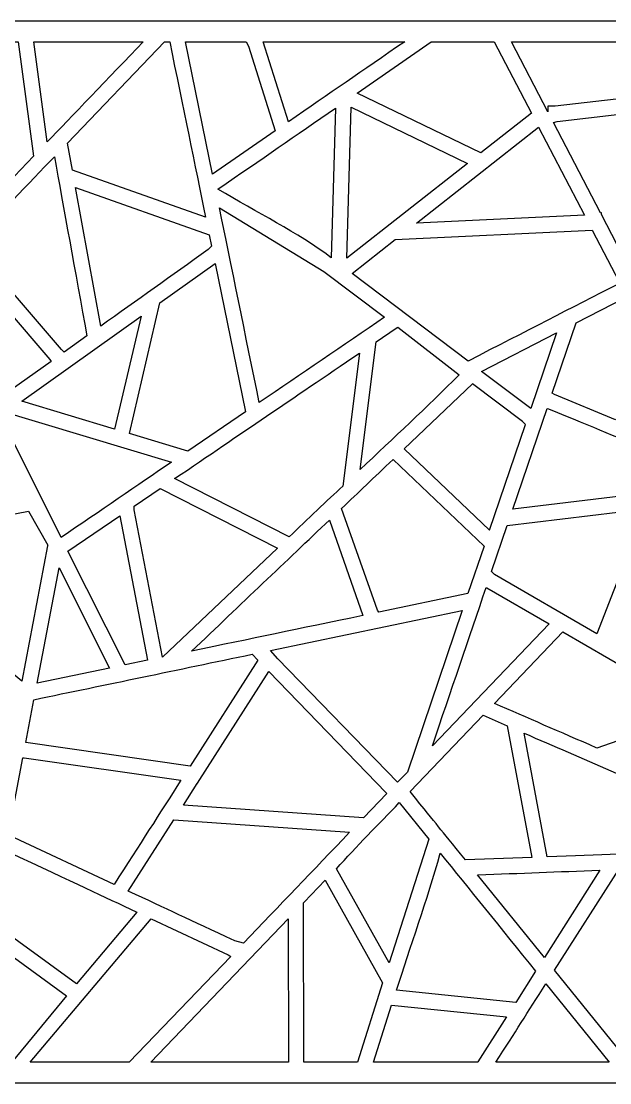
# Model space of a CAD drawing. Header units: centimetres. Extents: x 15 to 26.5, y 3.4 to 9.
# Drawn here: x 20.11 to 23.24, y 3.37 to 9 of the extents above; entities that cross this region are included whole.
import ezdxf

# ---------------------------------------------------------------- set-up
doc = ezdxf.new("R2010")
doc.units = ezdxf.units.CM
doc.header["$MEASUREMENT"] = 0
doc.layers.add('layer 1', color=7, linetype='Continuous')

msp = doc.modelspace()

# ---------------------------------------------------------------- linework, layer by layer
at = {"layer": 'layer 1', "color": 250}
for points, knots in [([(14.98934, 3.3671), (14.98934, 3.3671), (14.98934, 9.00077), (14.98934, 9.00077), (14.98934, 9.00077), (18.78218, 9.00077), (22.55751, 9.00077), (26.51524, 9.00077), (26.51524, 9.00077), (26.51524, 7.07866), (26.51524, 5.32036), (26.51524, 3.3671), (26.51524, 3.3671), (22.71781, 3.3671), (18.88124, 3.3671), (14.98934, 3.3671)], [0, 0, 0, 0, 0.2, 0.2, 0.2, 0.2, 0.4, 0.4, 0.4, 0.4, 0.6, 0.6, 0.6, 0.6, 1, 1, 1, 1]), ([(19.4787, 8.89191), (19.74892, 8.56972), (19.825, 8.47901), (20.07754, 8.17792), (20.07754, 8.17792), (20.07754, 8.17792), (20.1797, 8.28457), (20.1797, 8.28457), (20.1797, 8.28457), (20.1797, 8.28457), (20.0982, 8.89191), (20.0982, 8.89191), (20.0982, 8.89191), (20.0982, 8.89191), (19.4787, 8.89191), (19.4787, 8.89191)], [0, 0, 0, 0, 0.2, 0.2, 0.2, 0.2, 0.4, 0.4, 0.4, 0.4, 0.6, 0.6, 0.6, 0.6, 1, 1, 1, 1]), ([(20.18123, 8.89191), (20.18123, 8.89191), (20.25233, 8.3604), (20.25233, 8.3604), (20.25233, 8.3604), (20.37292, 8.48628), (20.58276, 8.70535), (20.76147, 8.89191), (20.76147, 8.89191), (20.76147, 8.89191), (20.18123, 8.89191), (20.18123, 8.89191)], [0, 0, 0, 0, 0.25, 0.25, 0.25, 0.25, 0.5, 0.5, 0.5, 0.5, 1, 1, 1, 1]), ([(20.87389, 8.89191), (20.87389, 8.89191), (20.35945, 8.35419), (20.35945, 8.35419), (20.35945, 8.35419), (20.35945, 8.35419), (20.38554, 8.21083), (20.38554, 8.21083), (20.38554, 8.21083), (20.38554, 8.21083), (21.0928, 7.96121), (21.0928, 7.96121), (21.0928, 7.96121), (21.03675, 8.23461), (20.9735, 8.54311), (20.90199, 8.89191), (20.90199, 8.89191), (20.90199, 8.89191), (20.87389, 8.89191), (20.87389, 8.89191)], [0, 0, 0, 0, 0.1666667, 0.1666667, 0.1666667, 0.1666667, 0.3333333, 0.3333333, 0.3333333, 0.3333333, 0.5, 0.5, 0.5, 0.5, 0.6666667, 0.6666667, 0.6666667, 0.6666667, 1, 1, 1, 1]), ([(20.98533, 8.89191), (20.98533, 8.89191), (21.12945, 8.18898), (21.12945, 8.18898), (21.12945, 8.18898), (21.12945, 8.18898), (21.46242, 8.41836), (21.46242, 8.41836), (21.46242, 8.41836), (21.46242, 8.41836), (21.32056, 8.86757), (21.32056, 8.86757), (21.32056, 8.86757), (21.32056, 8.86757), (21.3084, 8.89191), (21.3084, 8.89191), (21.3084, 8.89191), (21.3084, 8.89191), (20.98533, 8.89191), (20.98533, 8.89191)], [0, 0, 0, 0, 0.1666667, 0.1666667, 0.1666667, 0.1666667, 0.3333333, 0.3333333, 0.3333333, 0.3333333, 0.5, 0.5, 0.5, 0.5, 0.6666667, 0.6666667, 0.6666667, 0.6666667, 1, 1, 1, 1]), ([(21.3985, 8.89191), (21.3985, 8.89191), (21.53274, 8.46681), (21.53274, 8.46681), (21.53274, 8.46681), (21.75682, 8.62117), (21.91783, 8.73209), (22.14983, 8.89191), (22.14983, 8.89191), (22.14983, 8.89191), (21.3985, 8.89191), (21.3985, 8.89191)], [0, 0, 0, 0, 0.25, 0.25, 0.25, 0.25, 0.5, 0.5, 0.5, 0.5, 1, 1, 1, 1]), ([(22.29061, 8.89191), (22.29061, 8.89191), (21.89776, 8.61912), (21.89776, 8.61912), (21.89776, 8.61912), (21.89776, 8.61912), (22.55434, 8.30215), (22.55434, 8.30215), (22.55434, 8.30215), (22.55434, 8.30215), (22.82243, 8.51256), (22.82243, 8.51256), (22.82243, 8.51256), (22.82243, 8.51256), (22.62574, 8.89191), (22.62574, 8.89191), (22.62574, 8.89191), (22.62574, 8.89191), (22.29061, 8.89191), (22.29061, 8.89191)], [0, 0, 0, 0, 0.1666667, 0.1666667, 0.1666667, 0.1666667, 0.3333333, 0.3333333, 0.3333333, 0.3333333, 0.5, 0.5, 0.5, 0.5, 0.6666667, 0.6666667, 0.6666667, 0.6666667, 1, 1, 1, 1]), ([(22.71653, 8.89191), (22.71653, 8.89191), (22.91056, 8.52009), (22.91056, 8.52009), (22.91056, 8.52009), (22.91056, 8.52009), (22.91056, 8.5492), (22.91056, 8.5492), (22.91056, 8.5492), (22.91056, 8.5492), (22.94902, 8.5492), (22.94902, 8.5492), (22.94902, 8.5492), (22.94902, 8.5492), (23.96703, 8.66757), (23.96703, 8.66757), (23.96703, 8.66757), (23.96703, 8.66757), (23.82011, 8.88231), (23.82011, 8.88231), (23.82011, 8.88231), (23.82011, 8.88231), (23.81051, 8.89191), (23.81051, 8.89191), (23.81051, 8.89191), (23.81051, 8.89191), (22.71653, 8.89191), (22.71653, 8.89191)], [0, 0, 0, 0, 0.125, 0.125, 0.125, 0.125, 0.25, 0.25, 0.25, 0.25, 0.375, 0.375, 0.375, 0.375, 0.5, 0.5, 0.5, 0.5, 0.625, 0.625, 0.625, 0.625, 0.75, 0.75, 0.75, 0.75, 1, 1, 1, 1]), ([(21.76027, 7.74565), (21.76027, 7.74565), (21.78324, 8.54022), (21.78324, 8.54022), (21.78324, 8.54022), (21.56797, 8.39193), (21.39398, 8.27207), (21.15855, 8.10988), (21.15855, 8.10988), (21.36737, 7.98314), (21.57947, 7.88225), (21.76027, 7.74565)], [0, 0, 0, 0, 0.25, 0.25, 0.25, 0.25, 0.5, 0.5, 0.5, 0.5, 1, 1, 1, 1]), ([(21.84187, 7.74295), (21.84187, 7.74295), (22.48282, 8.24601), (22.48282, 8.24601), (22.48282, 8.24601), (22.48282, 8.24601), (21.86503, 8.54425), (21.86503, 8.54425), (21.86503, 8.54425), (21.86503, 8.54425), (21.84187, 7.74295), (21.84187, 7.74295)], [0, 0, 0, 0, 0.25, 0.25, 0.25, 0.25, 0.5, 0.5, 0.5, 0.5, 1, 1, 1, 1]), ([(23.36544, 7.6483), (23.36544, 7.6483), (23.56076, 7.74847), (23.56076, 7.74847), (23.56076, 7.74847), (23.56076, 7.74847), (23.56076, 7.78119), (23.56076, 7.78119), (23.56076, 7.78119), (23.56076, 7.78119), (23.48832, 8.52971), (23.48832, 8.52971), (23.48832, 8.52971), (23.48832, 8.52971), (22.95873, 8.46813), (22.95873, 8.46813), (22.95873, 8.46813), (22.95873, 8.46813), (22.94005, 8.46346), (22.94005, 8.46346), (22.94005, 8.46346), (22.94005, 8.46346), (23.19009, 7.9834), (23.19009, 7.9834), (23.19009, 7.9834), (23.19009, 7.9834), (23.1948, 7.98458), (23.1948, 7.98458), (23.1948, 7.98458), (23.1948, 7.98458), (23.1948, 7.97435), (23.1948, 7.97435), (23.1948, 7.97435), (23.1948, 7.97435), (23.36169, 7.65392), (23.36169, 7.65392), (23.36169, 7.65392), (23.36169, 7.65392), (23.36544, 7.6483), (23.36544, 7.6483)], [0, 0, 0, 0, 0.0909091, 0.0909091, 0.0909091, 0.0909091, 0.1818182, 0.1818182, 0.1818182, 0.1818182, 0.2727273, 0.2727273, 0.2727273, 0.2727273, 0.3636364, 0.3636364, 0.3636364, 0.3636364, 0.4545455, 0.4545455, 0.4545455, 0.4545455, 0.5454545, 0.5454545, 0.5454545, 0.5454545, 0.6363636, 0.6363636, 0.6363636, 0.6363636, 0.7272727, 0.7272727, 0.7272727, 0.7272727, 0.8181818, 0.8181818, 0.8181818, 0.8181818, 1, 1, 1, 1]), ([(23.10455, 7.97088), (23.10455, 7.97088), (22.8608, 8.43888), (22.8608, 8.43888), (22.8608, 8.43888), (22.8608, 8.43888), (22.21224, 7.92985), (22.21224, 7.92985), (22.21224, 7.92985), (22.21224, 7.92985), (23.10455, 7.97088), (23.10455, 7.97088)], [0, 0, 0, 0, 0.25, 0.25, 0.25, 0.25, 0.5, 0.5, 0.5, 0.5, 1, 1, 1, 1]), ([(20.28971, 8.28139), (20.15482, 8.14057), (19.99084, 7.96938), (19.84618, 7.81836), (19.84618, 7.81836), (19.84618, 7.81836), (20.32847, 7.25785), (20.32847, 7.25785), (20.32847, 7.25785), (20.32847, 7.25785), (20.34167, 7.24465), (20.34167, 7.24465), (20.34167, 7.24465), (20.34167, 7.24465), (20.46268, 7.3307), (20.46268, 7.3307), (20.46268, 7.3307), (20.40174, 7.66567), (20.33721, 8.02032), (20.28971, 8.28139)], [0, 0, 0, 0, 0.1666667, 0.1666667, 0.1666667, 0.1666667, 0.3333333, 0.3333333, 0.3333333, 0.3333333, 0.5, 0.5, 0.5, 0.5, 0.6666667, 0.6666667, 0.6666667, 0.6666667, 1, 1, 1, 1]), ([(21.12453, 7.80642), (21.12453, 7.80642), (21.11193, 7.86787), (21.11193, 7.86787), (21.11193, 7.86787), (21.11193, 7.86787), (20.40237, 8.11831), (20.40237, 8.11831), (20.40237, 8.11831), (20.40237, 8.11831), (20.53616, 7.38296), (20.53616, 7.38296), (20.53616, 7.38296), (20.73245, 7.52254), (20.90639, 7.64624), (21.10701, 7.78889), (21.10701, 7.78889), (21.10701, 7.78889), (21.12453, 7.80642), (21.12453, 7.80642)], [0, 0, 0, 0, 0.1666667, 0.1666667, 0.1666667, 0.1666667, 0.3333333, 0.3333333, 0.3333333, 0.3333333, 0.5, 0.5, 0.5, 0.5, 0.6666667, 0.6666667, 0.6666667, 0.6666667, 1, 1, 1, 1]), ([(22.04336, 7.42942), (22.04336, 7.42942), (21.72087, 7.67308), (21.72087, 7.67308), (21.72087, 7.67308), (21.72087, 7.67308), (21.1662, 8.00973), (21.1662, 8.00973), (21.1662, 8.00973), (21.22446, 7.72555), (21.30681, 7.32386), (21.37787, 6.97728), (21.37787, 6.97728), (21.60133, 7.1291), (21.8226, 7.27943), (22.04336, 7.42942)], [0, 0, 0, 0, 0.2, 0.2, 0.2, 0.2, 0.4, 0.4, 0.4, 0.4, 0.6, 0.6, 0.6, 0.6, 1, 1, 1, 1]), ([(22.48601, 7.19731), (22.80382, 7.36029), (23.02025, 7.47128), (23.29026, 7.60975), (23.29026, 7.60975), (23.29026, 7.60975), (23.28806, 7.61853), (23.28806, 7.61853), (23.28806, 7.61853), (23.28806, 7.61853), (23.14612, 7.89106), (23.14612, 7.89106), (23.14612, 7.89106), (23.14612, 7.89106), (22.09923, 7.84281), (22.09923, 7.84281), (22.09923, 7.84281), (22.09923, 7.84281), (21.87098, 7.662), (21.87098, 7.662), (21.87098, 7.662), (21.87098, 7.662), (22.48601, 7.19731), (22.48601, 7.19731)], [0, 0, 0, 0, 0.1428571, 0.1428571, 0.1428571, 0.1428571, 0.2857143, 0.2857143, 0.2857143, 0.2857143, 0.4285714, 0.4285714, 0.4285714, 0.4285714, 0.5714286, 0.5714286, 0.5714286, 0.5714286, 0.7142857, 0.7142857, 0.7142857, 0.7142857, 1, 1, 1, 1]), ([(23.84596, 7.80297), (23.84596, 7.80297), (23.05999, 7.39991), (23.05999, 7.39991), (23.05999, 7.39991), (23.05999, 7.39991), (22.93332, 7.02735), (22.93332, 7.02735), (22.93332, 7.02735), (22.93332, 7.02735), (22.94568, 7.01911), (22.94568, 7.01911), (22.94568, 7.01911), (22.94568, 7.01911), (23.26842, 6.88581), (23.26842, 6.88581), (23.26842, 6.88581), (23.26842, 6.88581), (23.88123, 7.59027), (23.88123, 7.59027), (23.88123, 7.59027), (23.88123, 7.59027), (23.84596, 7.80297), (23.84596, 7.80297)], [0, 0, 0, 0, 0.1428571, 0.1428571, 0.1428571, 0.1428571, 0.2857143, 0.2857143, 0.2857143, 0.2857143, 0.4285714, 0.4285714, 0.4285714, 0.4285714, 0.5714286, 0.5714286, 0.5714286, 0.5714286, 0.7142857, 0.7142857, 0.7142857, 0.7142857, 1, 1, 1, 1]), ([(19.78924, 7.75892), (19.78924, 7.75892), (19.64732, 7.61076), (19.64732, 7.61076), (19.64732, 7.61076), (19.64732, 7.61076), (19.93719, 7.03514), (19.93719, 7.03514), (19.93719, 7.03514), (19.93719, 7.03514), (20.01801, 7.01449), (20.01801, 7.01449), (20.01801, 7.01449), (20.01801, 7.01449), (20.27252, 7.19548), (20.27252, 7.19548), (20.27252, 7.19548), (20.27252, 7.19548), (20.26595, 7.20532), (20.26595, 7.20532), (20.26595, 7.20532), (20.26595, 7.20532), (19.78924, 7.75892), (19.78924, 7.75892)], [0, 0, 0, 0, 0.1428571, 0.1428571, 0.1428571, 0.1428571, 0.2857143, 0.2857143, 0.2857143, 0.2857143, 0.4285714, 0.4285714, 0.4285714, 0.4285714, 0.5714286, 0.5714286, 0.5714286, 0.5714286, 0.7142857, 0.7142857, 0.7142857, 0.7142857, 1, 1, 1, 1]), ([(20.99807, 6.71924), (20.99807, 6.71924), (21.30471, 6.92757), (21.30471, 6.92757), (21.30471, 6.92757), (21.30471, 6.92757), (21.14336, 7.71456), (21.14336, 7.71456), (21.14336, 7.71456), (21.14336, 7.71456), (20.85059, 7.50636), (20.85059, 7.50636), (20.85059, 7.50636), (20.85059, 7.50636), (20.68821, 6.81259), (20.68821, 6.81259), (20.68821, 6.81259), (20.68821, 6.81259), (20.99807, 6.71924), (20.99807, 6.71924)], [0, 0, 0, 0, 0.1666667, 0.1666667, 0.1666667, 0.1666667, 0.3333333, 0.3333333, 0.3333333, 0.3333333, 0.5, 0.5, 0.5, 0.5, 0.6666667, 0.6666667, 0.6666667, 0.6666667, 1, 1, 1, 1]), ([(20.74999, 7.43483), (20.74999, 7.43483), (20.11697, 6.98468), (20.11697, 6.98468), (20.11697, 6.98468), (20.11697, 6.98468), (20.60988, 6.83619), (20.60988, 6.83619), (20.60988, 6.83619), (20.60988, 6.83619), (20.74999, 7.43483), (20.74999, 7.43483)], [0, 0, 0, 0, 0.25, 0.25, 0.25, 0.25, 0.5, 0.5, 0.5, 0.5, 1, 1, 1, 1]), ([(22.43836, 7.12357), (22.43836, 7.12357), (22.11325, 7.37662), (22.11325, 7.37662), (22.11325, 7.37662), (22.11325, 7.37662), (22.10443, 7.3722), (22.10443, 7.3722), (22.10443, 7.3722), (22.10443, 7.3722), (21.9989, 7.29996), (21.9989, 7.29996), (21.9989, 7.29996), (21.9989, 7.29996), (21.91417, 6.62207), (21.91417, 6.62207), (21.91417, 6.62207), (22.08923, 6.78852), (22.26822, 6.95224), (22.43836, 7.12357)], [0, 0, 0, 0, 0.1666667, 0.1666667, 0.1666667, 0.1666667, 0.3333333, 0.3333333, 0.3333333, 0.3333333, 0.5, 0.5, 0.5, 0.5, 0.6666667, 0.6666667, 0.6666667, 0.6666667, 1, 1, 1, 1]), ([(22.95554, 7.34634), (22.95554, 7.34634), (22.55835, 7.14265), (22.55835, 7.14265), (22.55835, 7.14265), (22.55835, 7.14265), (22.81926, 6.94552), (22.81926, 6.94552), (22.81926, 6.94552), (22.81926, 6.94552), (22.95554, 7.34634), (22.95554, 7.34634)], [0, 0, 0, 0, 0.25, 0.25, 0.25, 0.25, 0.5, 0.5, 0.5, 0.5, 1, 1, 1, 1]), ([(21.90906, 7.23947), (21.53544, 6.98562), (21.29587, 6.82286), (20.9285, 6.57327), (20.9285, 6.57327), (20.9285, 6.57327), (21.53731, 6.26375), (21.53731, 6.26375), (21.53731, 6.26375), (21.63264, 6.35944), (21.74125, 6.45766), (21.82079, 6.53328), (21.82079, 6.53328), (21.82079, 6.53328), (21.90906, 7.23947), (21.90906, 7.23947)], [0, 0, 0, 0, 0.2, 0.2, 0.2, 0.2, 0.4, 0.4, 0.4, 0.4, 0.6, 0.6, 0.6, 0.6, 1, 1, 1, 1]), ([(22.59999, 6.30063), (22.59999, 6.30063), (22.14711, 6.7309), (22.14711, 6.7309), (22.14711, 6.7309), (22.14711, 6.7309), (22.51076, 7.07628), (22.51076, 7.07628), (22.51076, 7.07628), (22.51076, 7.07628), (22.77447, 6.87703), (22.77447, 6.87703), (22.77447, 6.87703), (22.77447, 6.87703), (22.79052, 6.86098), (22.79052, 6.86098), (22.79052, 6.86098), (22.79052, 6.86098), (22.59999, 6.30063), (22.59999, 6.30063)], [0, 0, 0, 0, 0.1666667, 0.1666667, 0.1666667, 0.1666667, 0.3333333, 0.3333333, 0.3333333, 0.3333333, 0.5, 0.5, 0.5, 0.5, 0.6666667, 0.6666667, 0.6666667, 0.6666667, 1, 1, 1, 1]), ([(20.32662, 6.26117), (20.52927, 6.39974), (20.73379, 6.53969), (20.91112, 6.66016), (20.91112, 6.66016), (20.91112, 6.66016), (19.98527, 6.93887), (19.98527, 6.93887), (19.98527, 6.93887), (19.98527, 6.93887), (20.32662, 6.26117), (20.32662, 6.26117)], [0, 0, 0, 0, 0.25, 0.25, 0.25, 0.25, 0.5, 0.5, 0.5, 0.5, 1, 1, 1, 1]), ([(22.90567, 6.94601), (22.90567, 6.94601), (22.72364, 6.41065), (22.72364, 6.41065), (22.72364, 6.41065), (22.72364, 6.41065), (23.4441, 6.49798), (23.4441, 6.49798), (23.4441, 6.49798), (23.4441, 6.49798), (23.46262, 6.50261), (23.46262, 6.50261), (23.46262, 6.50261), (23.46262, 6.50261), (23.5346, 6.68753), (23.5346, 6.68753), (23.5346, 6.68753), (23.25549, 6.80281), (23.17545, 6.83587), (22.91357, 6.94404), (22.91357, 6.94404), (22.91357, 6.94404), (22.90567, 6.94601), (22.90567, 6.94601)], [0, 0, 0, 0, 0.1428571, 0.1428571, 0.1428571, 0.1428571, 0.2857143, 0.2857143, 0.2857143, 0.2857143, 0.4285714, 0.4285714, 0.4285714, 0.4285714, 0.5714286, 0.5714286, 0.5714286, 0.5714286, 0.7142857, 0.7142857, 0.7142857, 0.7142857, 1, 1, 1, 1]), ([(22.48516, 5.96287), (22.48516, 5.96287), (22.57105, 6.2155), (22.57105, 6.2155), (22.57105, 6.2155), (22.57105, 6.2155), (22.08787, 6.67456), (22.08787, 6.67456), (22.08787, 6.67456), (21.98478, 6.57655), (21.90432, 6.50004), (21.81506, 6.41517), (21.81506, 6.41517), (21.81506, 6.41517), (22.00467, 5.87553), (22.00467, 5.87553), (22.00467, 5.87553), (22.00467, 5.87553), (22.01205, 5.86446), (22.01205, 5.86446), (22.01205, 5.86446), (22.01205, 5.86446), (22.48516, 5.96287), (22.48516, 5.96287)], [0, 0, 0, 0, 0.1428571, 0.1428571, 0.1428571, 0.1428571, 0.2857143, 0.2857143, 0.2857143, 0.2857143, 0.4285714, 0.4285714, 0.4285714, 0.4285714, 0.5714286, 0.5714286, 0.5714286, 0.5714286, 0.7142857, 0.7142857, 0.7142857, 0.7142857, 1, 1, 1, 1]), ([(20.85139, 6.52088), (20.85139, 6.52088), (20.71378, 6.42738), (20.71378, 6.42738), (20.71378, 6.42738), (20.71378, 6.42738), (20.71378, 6.40708), (20.71378, 6.40708), (20.71378, 6.40708), (20.71378, 6.40708), (20.86406, 5.62565), (20.86406, 5.62565), (20.86406, 5.62565), (20.86406, 5.62565), (21.47454, 6.20407), (21.47454, 6.20407), (21.47454, 6.20407), (21.47454, 6.20407), (20.85139, 6.52088), (20.85139, 6.52088)], [0, 0, 0, 0, 0.1666667, 0.1666667, 0.1666667, 0.1666667, 0.3333333, 0.3333333, 0.3333333, 0.3333333, 0.5, 0.5, 0.5, 0.5, 0.6666667, 0.6666667, 0.6666667, 0.6666667, 1, 1, 1, 1]), ([(20.15232, 6.40143), (20.15232, 6.40143), (19.24978, 6.22472), (19.24978, 6.22472), (19.24978, 6.22472), (19.56883, 5.95761), (19.77932, 5.78138), (20.11706, 5.49862), (20.11706, 5.49862), (20.11706, 5.49862), (20.2541, 6.21644), (20.2541, 6.21644), (20.2541, 6.21644), (20.2541, 6.21644), (20.25472, 6.21968), (20.25472, 6.21968), (20.25472, 6.21968), (20.25472, 6.21968), (20.15232, 6.40143), (20.15232, 6.40143)], [0, 0, 0, 0, 0.1666667, 0.1666667, 0.1666667, 0.1666667, 0.3333333, 0.3333333, 0.3333333, 0.3333333, 0.5, 0.5, 0.5, 0.5, 0.6666667, 0.6666667, 0.6666667, 0.6666667, 1, 1, 1, 1]), ([(20.36186, 6.18828), (20.36186, 6.18828), (20.66525, 5.58429), (20.66525, 5.58429), (20.66525, 5.58429), (20.66525, 5.58429), (20.78411, 5.60902), (20.78411, 5.60902), (20.78411, 5.60902), (20.78411, 5.60902), (20.63679, 6.37507), (20.63679, 6.37507), (20.63679, 6.37507), (20.63679, 6.37507), (20.36186, 6.18828), (20.36186, 6.18828)], [0, 0, 0, 0, 0.2, 0.2, 0.2, 0.2, 0.4, 0.4, 0.4, 0.4, 0.6, 0.6, 0.6, 0.6, 1, 1, 1, 1]), ([(22.69448, 6.32487), (22.69448, 6.32487), (22.61133, 6.08032), (22.61133, 6.08032), (22.61133, 6.08032), (22.61133, 6.08032), (22.62638, 6.06527), (22.62638, 6.06527), (22.62638, 6.06527), (22.62638, 6.06527), (23.16973, 5.75012), (23.16973, 5.75012), (23.16973, 5.75012), (23.16973, 5.75012), (23.42805, 6.41379), (23.42805, 6.41379), (23.42805, 6.41379), (23.42805, 6.41379), (22.69448, 6.32487), (22.69448, 6.32487)], [0, 0, 0, 0, 0.1666667, 0.1666667, 0.1666667, 0.1666667, 0.3333333, 0.3333333, 0.3333333, 0.3333333, 0.5, 0.5, 0.5, 0.5, 0.6666667, 0.6666667, 0.6666667, 0.6666667, 1, 1, 1, 1]), ([(21.01849, 5.65777), (21.34315, 5.72531), (21.57503, 5.77355), (21.92815, 5.847), (21.92815, 5.847), (21.92815, 5.847), (21.75019, 6.3535), (21.75019, 6.3535), (21.75019, 6.3535), (21.52188, 6.13641), (21.28123, 5.9076), (21.01849, 5.65777)], [0, 0, 0, 0, 0.25, 0.25, 0.25, 0.25, 0.5, 0.5, 0.5, 0.5, 1, 1, 1, 1]), ([(20.58252, 5.56708), (20.58252, 5.56708), (20.31495, 6.09977), (20.31495, 6.09977), (20.31495, 6.09977), (20.31495, 6.09977), (20.19798, 5.48709), (20.19798, 5.48709), (20.19798, 5.48709), (20.19798, 5.48709), (20.58252, 5.56708), (20.58252, 5.56708)], [0, 0, 0, 0, 0.25, 0.25, 0.25, 0.25, 0.5, 0.5, 0.5, 0.5, 1, 1, 1, 1]), ([(22.58241, 5.99527), (22.49261, 5.73115), (22.39371, 5.44027), (22.29662, 5.15473), (22.29662, 5.15473), (22.29662, 5.15473), (22.91697, 5.80234), (22.91697, 5.80234), (22.91697, 5.80234), (22.91697, 5.80234), (22.58579, 5.99443), (22.58579, 5.99443), (22.58579, 5.99443), (22.58579, 5.99443), (22.58241, 5.99527), (22.58241, 5.99527)], [0, 0, 0, 0, 0.2, 0.2, 0.2, 0.2, 0.4, 0.4, 0.4, 0.4, 0.6, 0.6, 0.6, 0.6, 1, 1, 1, 1]), ([(22.16434, 5.01554), (22.16434, 5.01554), (22.45464, 5.87313), (22.45464, 5.87313), (22.45464, 5.87313), (22.45464, 5.87313), (21.43789, 5.66141), (21.43789, 5.66141), (21.43789, 5.66141), (21.43789, 5.66141), (21.47687, 5.61756), (21.47687, 5.61756), (21.47687, 5.61756), (21.47687, 5.61756), (22.11199, 4.96199), (22.11199, 4.96199), (22.11199, 4.96199), (22.11199, 4.96199), (22.16434, 5.01554), (22.16434, 5.01554)], [0, 0, 0, 0, 0.1666667, 0.1666667, 0.1666667, 0.1666667, 0.3333333, 0.3333333, 0.3333333, 0.3333333, 0.5, 0.5, 0.5, 0.5, 0.6666667, 0.6666667, 0.6666667, 0.6666667, 1, 1, 1, 1]), ([(23.17053, 5.14357), (23.17053, 5.14357), (23.72263, 5.33506), (23.72263, 5.33506), (23.72263, 5.33506), (23.72263, 5.33506), (22.98965, 5.76019), (22.98965, 5.76019), (22.98965, 5.76019), (22.98965, 5.76019), (22.62584, 5.38039), (22.62584, 5.38039), (22.62584, 5.38039), (22.80393, 5.30296), (22.96923, 5.23109), (23.17053, 5.14357)], [0, 0, 0, 0, 0.2, 0.2, 0.2, 0.2, 0.4, 0.4, 0.4, 0.4, 0.6, 0.6, 0.6, 0.6, 1, 1, 1, 1]), ([(20.1814, 5.40025), (20.1814, 5.40025), (20.13796, 5.1727), (20.13796, 5.1727), (20.13796, 5.1727), (20.13796, 5.1727), (21.01026, 5.04775), (21.01026, 5.04775), (21.01026, 5.04775), (21.01026, 5.04775), (21.3708, 5.60976), (21.3708, 5.60976), (21.3708, 5.60976), (21.3708, 5.60976), (21.34026, 5.64131), (21.34026, 5.64131), (21.34026, 5.64131), (20.93811, 5.55766), (20.57101, 5.48129), (20.1814, 5.40025)], [0, 0, 0, 0, 0.1666667, 0.1666667, 0.1666667, 0.1666667, 0.3333333, 0.3333333, 0.3333333, 0.3333333, 0.5, 0.5, 0.5, 0.5, 0.6666667, 0.6666667, 0.6666667, 0.6666667, 1, 1, 1, 1]), ([(21.9308, 4.77283), (21.9308, 4.77283), (22.05452, 4.90199), (22.05452, 4.90199), (22.05452, 4.90199), (22.05452, 4.90199), (22.05183, 4.90603), (22.05183, 4.90603), (22.05183, 4.90603), (22.05183, 4.90603), (21.42913, 5.54948), (21.42913, 5.54948), (21.42913, 5.54948), (21.42913, 5.54948), (21.04924, 4.9573), (21.04924, 4.9573), (21.04924, 4.9573), (21.04924, 4.9573), (21.04924, 4.95449), (21.04924, 4.95449), (21.04924, 4.95449), (21.04924, 4.95449), (21.04769, 4.95488), (21.04769, 4.95488), (21.04769, 4.95488), (21.04769, 4.95488), (20.97471, 4.84112), (20.97471, 4.84112), (20.97471, 4.84112), (20.97471, 4.84112), (21.9308, 4.77283), (21.9308, 4.77283)], [0, 0, 0, 0, 0.1111111, 0.1111111, 0.1111111, 0.1111111, 0.2222222, 0.2222222, 0.2222222, 0.2222222, 0.3333333, 0.3333333, 0.3333333, 0.3333333, 0.4444444, 0.4444444, 0.4444444, 0.4444444, 0.5555556, 0.5555556, 0.5555556, 0.5555556, 0.6666667, 0.6666667, 0.6666667, 0.6666667, 0.7777778, 0.7777778, 0.7777778, 0.7777778, 1, 1, 1, 1]), ([(22.56564, 5.31754), (22.56564, 5.31754), (22.17825, 4.91312), (22.17825, 4.91312), (22.17825, 4.91312), (22.33946, 4.71392), (22.32245, 4.73494), (22.47229, 4.54979), (22.47229, 4.54979), (22.47229, 4.54979), (22.82458, 4.56328), (22.82458, 4.56328), (22.82458, 4.56328), (22.82458, 4.56328), (22.69331, 5.26203), (22.69331, 5.26203), (22.69331, 5.26203), (22.69331, 5.26203), (22.56564, 5.31754), (22.56564, 5.31754)], [0, 0, 0, 0, 0.1666667, 0.1666667, 0.1666667, 0.1666667, 0.3333333, 0.3333333, 0.3333333, 0.3333333, 0.5, 0.5, 0.5, 0.5, 0.6666667, 0.6666667, 0.6666667, 0.6666667, 1, 1, 1, 1]), ([(22.78377, 5.2227), (22.78377, 5.2227), (22.90706, 4.56644), (22.90706, 4.56644), (22.90706, 4.56644), (23.18429, 4.57705), (23.38761, 4.58483), (23.67361, 4.59578), (23.67361, 4.59578), (23.67361, 4.59578), (23.71618, 4.81776), (23.71618, 4.81776), (23.71618, 4.81776), (23.38179, 4.96287), (23.10388, 5.08352), (22.78377, 5.2227)], [0, 0, 0, 0, 0.2, 0.2, 0.2, 0.2, 0.4, 0.4, 0.4, 0.4, 0.6, 0.6, 0.6, 0.6, 1, 1, 1, 1]), ([(20.12236, 5.09099), (20.12236, 5.09099), (20.04563, 4.68906), (20.04563, 4.68906), (20.04563, 4.68906), (20.04563, 4.68906), (20.07822, 4.66734), (20.07822, 4.66734), (20.07822, 4.66734), (20.07822, 4.66734), (20.60734, 4.41967), (20.60734, 4.41967), (20.60734, 4.41967), (20.74525, 4.63465), (20.84902, 4.7964), (20.9618, 4.9722), (20.9618, 4.9722), (20.9618, 4.9722), (20.13025, 5.09099), (20.13025, 5.09099), (20.13025, 5.09099), (20.13025, 5.09099), (20.12236, 5.09099), (20.12236, 5.09099)], [0, 0, 0, 0, 0.1428571, 0.1428571, 0.1428571, 0.1428571, 0.2857143, 0.2857143, 0.2857143, 0.2857143, 0.4285714, 0.4285714, 0.4285714, 0.4285714, 0.5714286, 0.5714286, 0.5714286, 0.5714286, 0.7142857, 0.7142857, 0.7142857, 0.7142857, 1, 1, 1, 1]), ([(22.12131, 4.85368), (22.00995, 4.73742), (21.8937, 4.62334), (21.78807, 4.50197), (21.78807, 4.50197), (21.78807, 4.50197), (22.06689, 4.00305), (22.06689, 4.00305), (22.06689, 4.00305), (22.06689, 4.00305), (22.27749, 4.6607), (22.27749, 4.6607), (22.27749, 4.6607), (22.27749, 4.6607), (22.12131, 4.85368), (22.12131, 4.85368)], [0, 0, 0, 0, 0.2, 0.2, 0.2, 0.2, 0.4, 0.4, 0.4, 0.4, 0.6, 0.6, 0.6, 0.6, 1, 1, 1, 1]), ([(21.29432, 4.10837), (21.48563, 4.30809), (21.66283, 4.49308), (21.85742, 4.69622), (21.85742, 4.69622), (21.85742, 4.69622), (20.9245, 4.76285), (20.9245, 4.76285), (20.9245, 4.76285), (20.9245, 4.76285), (20.68194, 4.38475), (20.68194, 4.38475), (20.68194, 4.38475), (20.89084, 4.28696), (21.00195, 4.23495), (21.24721, 4.12015), (21.24721, 4.12015), (21.24721, 4.12015), (21.29432, 4.10837), (21.29432, 4.10837)], [0, 0, 0, 0, 0.1666667, 0.1666667, 0.1666667, 0.1666667, 0.3333333, 0.3333333, 0.3333333, 0.3333333, 0.5, 0.5, 0.5, 0.5, 0.6666667, 0.6666667, 0.6666667, 0.6666667, 1, 1, 1, 1]), ([(20.02901, 4.60202), (20.02901, 4.60202), (19.95596, 4.21938), (19.95596, 4.21938), (19.95596, 4.21938), (19.95596, 4.21938), (20.40698, 3.89137), (20.40698, 3.89137), (20.40698, 3.89137), (20.40698, 3.89137), (20.72745, 4.27329), (20.72745, 4.27329), (20.72745, 4.27329), (20.54658, 4.35795), (20.40659, 4.42348), (20.03804, 4.596), (20.03804, 4.596), (20.03804, 4.596), (20.02901, 4.60202), (20.02901, 4.60202)], [0, 0, 0, 0, 0.1666667, 0.1666667, 0.1666667, 0.1666667, 0.3333333, 0.3333333, 0.3333333, 0.3333333, 0.5, 0.5, 0.5, 0.5, 0.6666667, 0.6666667, 0.6666667, 0.6666667, 1, 1, 1, 1]), ([(22.8452, 3.95923), (22.65903, 4.18926), (22.48793, 4.40068), (22.33892, 4.5848), (22.33892, 4.5848), (22.26929, 4.3397), (22.17815, 4.08276), (22.1061, 3.85777), (22.1061, 3.85777), (22.1061, 3.85777), (22.73949, 3.79328), (22.73949, 3.79328), (22.73949, 3.79328), (22.73949, 3.79328), (22.8452, 3.95923), (22.8452, 3.95923)], [0, 0, 0, 0, 0.2, 0.2, 0.2, 0.2, 0.4, 0.4, 0.4, 0.4, 0.6, 0.6, 0.6, 0.6, 1, 1, 1, 1]), ([(23.458, 3.47597), (23.458, 3.47597), (23.46167, 3.49067), (23.46167, 3.49067), (23.46167, 3.49067), (23.53508, 3.87345), (23.58279, 4.12223), (23.65783, 4.51347), (23.65783, 4.51347), (23.65783, 4.51347), (23.28599, 4.49924), (23.28599, 4.49924), (23.28599, 4.49924), (23.28599, 4.49924), (22.94563, 3.96492), (22.94563, 3.96492), (22.94563, 3.96492), (22.94563, 3.96492), (23.30664, 3.51885), (23.30664, 3.51885), (23.30664, 3.51885), (23.30664, 3.51885), (23.34952, 3.47597), (23.34952, 3.47597), (23.34952, 3.47597), (23.34952, 3.47597), (23.458, 3.47597), (23.458, 3.47597)], [0, 0, 0, 0, 0.125, 0.125, 0.125, 0.125, 0.25, 0.25, 0.25, 0.25, 0.375, 0.375, 0.375, 0.375, 0.5, 0.5, 0.5, 0.5, 0.625, 0.625, 0.625, 0.625, 0.75, 0.75, 0.75, 0.75, 1, 1, 1, 1]), ([(22.53643, 4.47054), (22.53643, 4.47054), (22.89146, 4.03186), (22.89146, 4.03186), (22.89146, 4.03186), (22.89146, 4.03186), (23.18676, 4.49544), (23.18676, 4.49544), (23.18676, 4.49544), (22.95667, 4.48663), (22.7727, 4.47958), (22.53643, 4.47054)], [0, 0, 0, 0, 0.25, 0.25, 0.25, 0.25, 0.5, 0.5, 0.5, 0.5, 1, 1, 1, 1]), ([(21.89953, 3.47597), (21.89953, 3.47597), (22.03282, 3.89664), (22.03282, 3.89664), (22.03282, 3.89664), (22.03282, 3.89664), (21.72769, 4.44275), (21.72769, 4.44275), (21.72769, 4.44275), (21.72769, 4.44275), (21.61553, 4.32567), (21.61553, 4.32567), (21.61553, 4.32567), (21.61553, 4.32567), (21.61181, 4.32211), (21.61181, 4.32211), (21.61181, 4.32211), (21.61181, 4.32211), (21.61498, 3.47597), (21.61498, 3.47597), (21.61498, 3.47597), (21.61498, 3.47597), (21.89953, 3.47597), (21.89953, 3.47597)], [0, 0, 0, 0, 0.1428571, 0.1428571, 0.1428571, 0.1428571, 0.2857143, 0.2857143, 0.2857143, 0.2857143, 0.4285714, 0.4285714, 0.4285714, 0.4285714, 0.5714286, 0.5714286, 0.5714286, 0.5714286, 0.7142857, 0.7142857, 0.7142857, 0.7142857, 1, 1, 1, 1]), ([(20.16078, 3.47597), (20.16078, 3.47597), (20.68626, 3.47597), (20.68626, 3.47597), (20.68626, 3.47597), (20.68626, 3.47597), (21.22622, 4.03728), (21.22622, 4.03728), (21.22622, 4.03728), (21.22622, 4.03728), (21.21339, 4.04583), (21.21339, 4.04583), (21.21339, 4.04583), (21.21339, 4.04583), (20.80398, 4.23747), (20.80398, 4.23747), (20.80398, 4.23747), (20.80398, 4.23747), (20.16078, 3.47597), (20.16078, 3.47597)], [0, 0, 0, 0, 0.1666667, 0.1666667, 0.1666667, 0.1666667, 0.3333333, 0.3333333, 0.3333333, 0.3333333, 0.5, 0.5, 0.5, 0.5, 0.6666667, 0.6666667, 0.6666667, 0.6666667, 1, 1, 1, 1]), ([(21.53333, 3.47597), (21.53333, 3.47597), (21.53045, 4.23684), (21.53045, 4.23684), (21.53045, 4.23684), (21.53045, 4.23684), (20.80161, 3.47597), (20.80161, 3.47597), (20.80161, 3.47597), (20.80161, 3.47597), (21.53333, 3.47597), (21.53333, 3.47597)], [0, 0, 0, 0, 0.25, 0.25, 0.25, 0.25, 0.5, 0.5, 0.5, 0.5, 1, 1, 1, 1]), ([(20.06381, 3.47597), (20.06381, 3.47597), (20.35437, 3.82868), (20.35437, 3.82868), (20.35437, 3.82868), (20.35437, 3.82868), (19.93904, 4.13074), (19.93904, 4.13074), (19.93904, 4.13074), (19.93904, 4.13074), (19.81628, 3.47597), (19.81628, 3.47597), (19.81628, 3.47597), (19.81628, 3.47597), (20.06381, 3.47597), (20.06381, 3.47597)], [0, 0, 0, 0, 0.2, 0.2, 0.2, 0.2, 0.4, 0.4, 0.4, 0.4, 0.6, 0.6, 0.6, 0.6, 1, 1, 1, 1]), ([(23.23631, 3.47597), (23.23631, 3.47597), (22.89937, 3.8923), (22.89937, 3.8923), (22.89937, 3.8923), (22.79935, 3.7353), (22.73835, 3.63953), (22.63416, 3.47597), (22.63416, 3.47597), (22.63416, 3.47597), (23.23631, 3.47597), (23.23631, 3.47597)], [0, 0, 0, 0, 0.25, 0.25, 0.25, 0.25, 0.5, 0.5, 0.5, 0.5, 1, 1, 1, 1]), ([(21.98365, 3.47597), (21.98365, 3.47597), (22.53663, 3.47597), (22.53663, 3.47597), (22.53663, 3.47597), (22.53663, 3.47597), (22.53863, 3.47797), (22.53863, 3.47797), (22.53863, 3.47797), (22.53863, 3.47797), (22.69039, 3.71621), (22.69039, 3.71621), (22.69039, 3.71621), (22.69039, 3.71621), (22.08062, 3.77821), (22.08062, 3.77821), (22.08062, 3.77821), (22.08062, 3.77821), (21.98365, 3.47597), (21.98365, 3.47597)], [0, 0, 0, 0, 0.1666667, 0.1666667, 0.1666667, 0.1666667, 0.3333333, 0.3333333, 0.3333333, 0.3333333, 0.5, 0.5, 0.5, 0.5, 0.6666667, 0.6666667, 0.6666667, 0.6666667, 1, 1, 1, 1])]:
    msp.add_open_spline(points, degree=3, knots=knots, dxfattribs=at)

doc.saveas('drawing.dxf')
